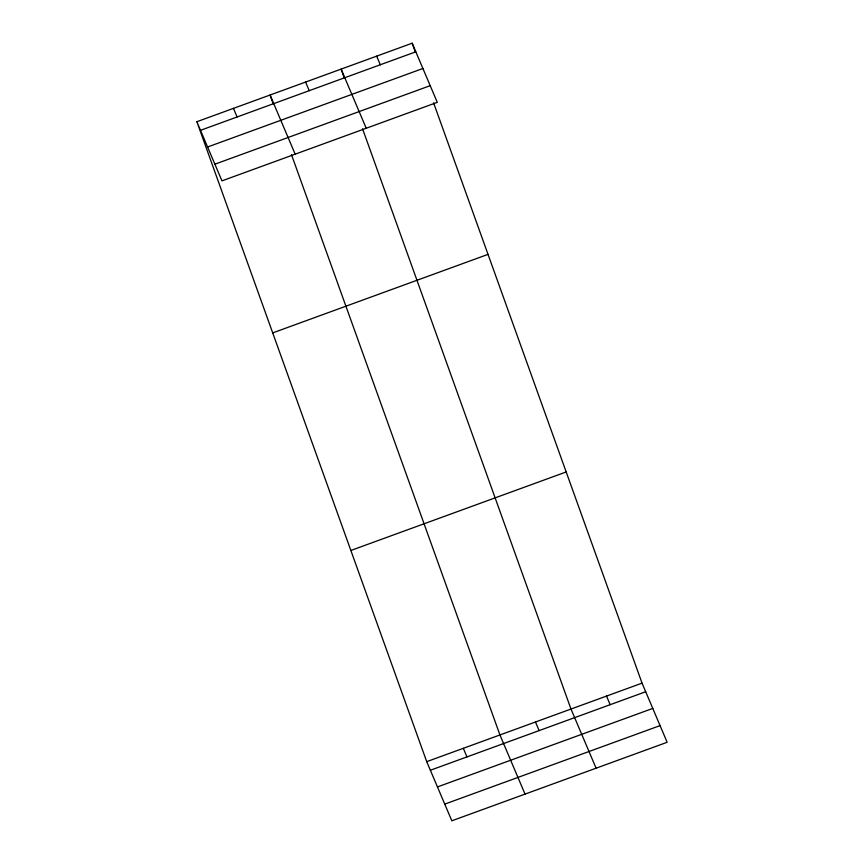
<?xml version="1.0" encoding="UTF-8"?>
<svg xmlns="http://www.w3.org/2000/svg" width="864" height="864" viewBox="0 0 864 864"><rect width="100%" height="100%" fill="white"/><g stroke="black" fill="none" stroke-linecap="round" stroke-linejoin="round"><path stroke-width="1.3" d="M196.852 121.716L412.171 43.2L437.281 102.341L221.962 180.868L196.852 121.716L426.719 761.659L451.829 820.8L667.148 742.284L642.038 683.132L433.588 102.827M200.502 130.324L415.822 51.808M207.587 146.999L422.906 68.483M214.877 164.192L430.196 85.666M272.711 332.899L488.03 254.372M350.86 550.476L566.19 471.96M426.719 761.659L642.038 683.132M430.369 770.256L645.7 691.74M437.454 786.931L652.774 708.415M444.744 804.125L660.074 725.598M376.65 56.16L380.3 64.757M366.228 128.261L341.118 69.109L344.239 77.803M606.517 696.092L610.168 704.689M305.586 82.069L309.236 90.666M596.095 768.193L570.985 709.042L362.534 128.736M295.164 154.17L270.065 95.029L273.186 103.723M535.453 722.002L539.114 730.598M525.031 794.102L499.932 734.962L291.481 154.656M233.453 108.378L237.103 116.975M463.32 748.31L466.97 756.907M412.171 43.2L415.303 51.894"/></g></svg>
